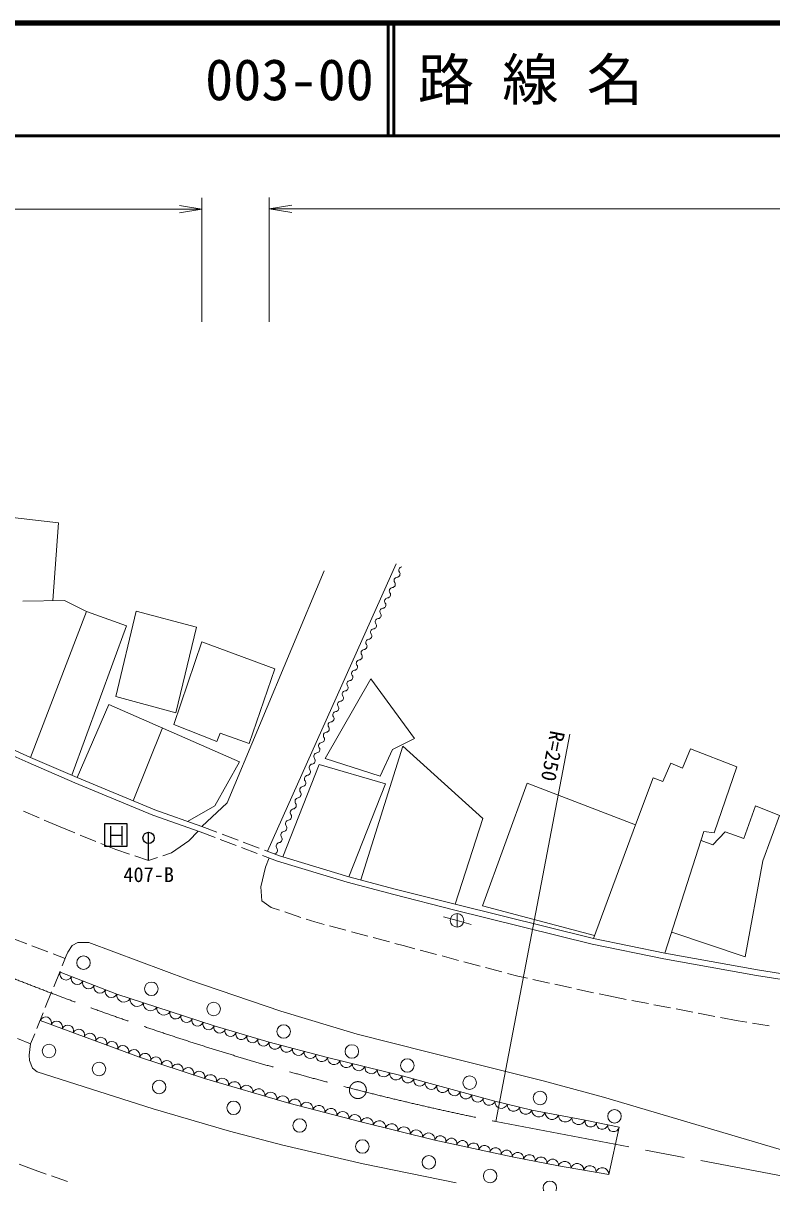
# Model space of a CAD drawing. Units: millimetres at full size, sheet at 1:1000; details may follow other scales. Extents: x 40000 to 680000, y 20000 to 380000.
# Drawn here: x 145384 to 211788, y 277155 to 380000 of the extents above; entities that cross this region are included whole.
import ezdxf
from ezdxf.enums import TextEntityAlignment as Align

# ---------------------------------------------------------------- set-up
doc = ezdxf.new("R2010")
doc.units = ezdxf.units.MM
doc.header["$LTSCALE"] = 1000
doc.linetypes.add('CHAIN', pattern=[18.5, 12, -1.5, 3.5, -1.5])
for name, color, linetype, lineweight in [('M-BMK', 2, 'CHAIN', 13), ('M-STR-HTXT', 7, 'Continuous', 13), ('M-STR-STRC', 7, 'Continuous', 25), ('M-TTL', 2, 'Continuous', 140), ('M-TTL-LINE', 7, 'Continuous', 50), ('M-WORK', 1, 'Continuous', 13)]:
    doc.layers.add(name, color=color, linetype=linetype, lineweight=lineweight)
doc.layers.add('M-TTL-TXT', color=7, linetype='Continuous')
doc.styles.add('ＭＳ ゴシック', font='')
doc.styles.get('ＭＳ ゴシック').set_extended_font_data('MS Gothic')

# ---------------------------------------------------------------- blocks, each defined once
blk = doc.blocks.new('open_arrow')
at = {"color": 0, "linetype": 'Continuous', "lineweight": -2}
blk.add_lwpolyline([(7.5, 1.25), (0, 0), (7.5, -1.25)], dxfattribs=at)

msp = doc.modelspace()

# ---------------------------------------------------------------- linework, layer by layer
at = {"layer": 'M-BMK'}
msp.add_line((187321, 282587), (273528, 266157), dxfattribs=at)
msp.add_circle((175074, 285378), 750, dxfattribs=at)
msp.add_arc((236731, 527656), 250000, 234.22613, 258.60108, dxfattribs=at)
at = {"layer": 'M-STR-HTXT'}
for p, q in [((161243, 353500), (161243, 364500)), ((167214, 353500), (167214, 364536)), ((95948, 363500), (161243, 363500)), ((167214, 363536), (373768, 363536)), ((187321, 282587), (193871, 316953))]:
    msp.add_line(p, q, dxfattribs=at)
at = {"layer": 'M-STR-STRC'}
for p, q in [((154605, 309000), (152605, 309000)), ((152605, 309000), (152605, 307000)), ((153145, 307085), (153145, 308784)), ((154136, 308795), (154136, 307090)), ((154605, 307000), (154605, 309000)), ((153145, 308000), (154136, 308000)), ((156510, 305744), (156510, 308244)), ((152605, 307000), (154605, 307000))]:
    msp.add_line(p, q, dxfattribs=at)
msp.add_circle((156510, 307744), 500, dxfattribs=at)
at = {"layer": 'M-TTL'}
msp.add_line((680000, 380000), (40000, 380000), dxfattribs=at)
at = {"layer": 'M-TTL-LINE'}
for p, q in [((177750, 380000), (177750, 370000)), ((178250, 380000), (178250, 370000)), ((40000, 370000), (680000, 370000))]:
    msp.add_line(p, q, dxfattribs=at)
at = {"layer": 'M-WORK'}
for p, q in [((142102, 336426), (148513, 335680)), ((148513, 335680), (148019, 328785)), ((163488, 310859), (172079, 331439)), ((167053, 306559), (178472, 332053)), ((145350, 328747), (149062, 328800)), ((149062, 328800), (151007, 327837)), ((146031, 314875), (151007, 327837)), ((151007, 327837), (154541, 326558)), ((155410, 327862), (153610, 320279)), ((160750, 326433), (155410, 327862)), ((154541, 326558), (149688, 313295)), ((158938, 318840), (160750, 326433)), ((161220, 325148), (158740, 317798)), ((167694, 322736), (161220, 325148)), ((165427, 316129), (167694, 322736)), ((172167, 314788), (176211, 321865)), ((176211, 321865), (180100, 316564)), ((153610, 320279), (158938, 318840)), ((150160, 313091), (152991, 319590)), ((152991, 319590), (164580, 314502)), ((158740, 317798), (162549, 316306)), ((140607, 316776), (145829, 314418)), ((140818, 317229), (146031, 314875)), ((155150, 311029), (157754, 317499)), ((162549, 316306), (162869, 317034)), ((162869, 317034), (165427, 316129)), ((175337, 304018), (179069, 315888)), ((180100, 316564), (178156, 315578)), ((179069, 315888), (186155, 309470)), ((146031, 314875), (150160, 313091)), ((177037, 313207), (172167, 314788)), ((178156, 315578), (177037, 313207)), ((203864, 313933), (204574, 315638)), ((204574, 315638), (208686, 314043)), ((145829, 314418), (149966, 312630)), ((164580, 314502), (162369, 310586)), ((168429, 306065), (171649, 314243)), ((171649, 314243), (177510, 312538)), ((202127, 312757), (202837, 314375)), ((202837, 314375), (203864, 313933)), ((208686, 314043), (206688, 308199)), ((150160, 313091), (157060, 310240)), ((199688, 308914), (201260, 313070)), ((201260, 313070), (202127, 312757)), ((149966, 312630), (156881, 309773)), ((177510, 312538), (174258, 304304)), ((186117, 301733), (190077, 312603)), ((190077, 312603), (199688, 308914)), ((161243, 308748), (163488, 310859)), ((145419, 310104), (146799, 309516)), ((156881, 309773), (161071, 308279)), ((157060, 310240), (161243, 308748)), ((162369, 310586), (159973, 309201)), ((210332, 310584), (209301, 307706)), ((212463, 309731), (210332, 310584)), ((210989, 305699), (212463, 309731)), ((147259, 309320), (148651, 308728)), ((148651, 308728), (149972, 308189)), ((161243, 308748), (162569, 308248)), ((186155, 309470), (183689, 301853)), ((195970, 298816), (199688, 308914)), ((150435, 307999), (151823, 307432)), ((160080, 307476), (160913, 308335)), ((161071, 308279), (162403, 307777)), ((162871, 307601), (164275, 307072)), ((163037, 308072), (164441, 307543)), ((205765, 308306), (202311, 297510)), ((206688, 308199), (205765, 308306)), ((207650, 308275), (206549, 307120)), ((209301, 307706), (207650, 308275)), ((152286, 307243), (153607, 306703)), ((153607, 306703), (154821, 306302)), ((158535, 306410), (160080, 307476)), ((164743, 306896), (166146, 306367)), ((164909, 307367), (166313, 306838)), ((166781, 306662), (168107, 306162)), ((206549, 307120), (205508, 307502)), ((155296, 306145), (156510, 305744)), ((156510, 305744), (157285, 305999)), ((157760, 306155), (158535, 306410)), ((166614, 306191), (167947, 305689)), ((167214, 305965), (166880, 305152)), ((167947, 305689), (174122, 303822)), ((168107, 306162), (174258, 304304)), ((209430, 297188), (210989, 305699)), ((166880, 305152), (166453, 303412)), ((166453, 303412), (166560, 302168)), ((174122, 303822), (178262, 302727)), ((174258, 304304), (178388, 303211)), ((178262, 302727), (183567, 301368)), ((178388, 303211), (183689, 301853)), ((166560, 302168), (167377, 301582)), ((167377, 301582), (168123, 301333)), ((183567, 301368), (195860, 298328)), ((183689, 301853), (195970, 298816)), ((196074, 299096), (186117, 301733)), ((168597, 301174), (170020, 300698)), ((170494, 300540), (171240, 300290)), ((182662, 300748), (183869, 300429)), ((183869, 301029), (183869, 299829)), ((183869, 300429), (185113, 300061)), ((171240, 300290), (172083, 300065)), ((172566, 299935), (174015, 299548)), ((174498, 299418), (175947, 299031)), ((202915, 299397), (209430, 297188)), ((144614, 298772), (145695, 298357)), ((150232, 298458), (149735, 298191)), ((151209, 298475), (150232, 298458)), ((160072, 295145), (151209, 298475)), ((176430, 298901), (177879, 298514)), ((178362, 298385), (179206, 298159)), ((195860, 298328), (202217, 297019)), ((195970, 298816), (202311, 297510)), ((146162, 298177), (147562, 297640)), ((148029, 297460), (149110, 297045)), ((149211, 297293), (148849, 296401)), ((149344, 297605), (149211, 297293)), ((149735, 298191), (149344, 297605)), ((179206, 298159), (180121, 297915)), ((180604, 297786), (182053, 297400)), ((182536, 297271), (183986, 296885)), ((202311, 297510), (210516, 296045)), ((184469, 296756), (185918, 296369)), ((186401, 296241), (187851, 295854)), ((202217, 297019), (210433, 295552)), ((148661, 295938), (148096, 294548)), ((188334, 295725), (189249, 295482)), ((189249, 295482), (190110, 295294)), ((190598, 295188), (192064, 294868)), ((210433, 295552), (218747, 294220)), ((210516, 296045), (218828, 294713)), ((168224, 292388), (160072, 295145)), ((192552, 294762), (194018, 294443)), ((194507, 294336), (195972, 294017)), ((147908, 294085), (147344, 292695)), ((196461, 293911), (197321, 293723)), ((197321, 293723), (198882, 293424)), ((199373, 293330), (200846, 293048)), ((147155, 292232), (146591, 290842)), ((175017, 290350), (168224, 292388)), ((201337, 292954), (202810, 292671)), ((203301, 292577), (204774, 292295)), ((205265, 292201), (206739, 291918)), ((207230, 291824), (208790, 291525)), ((208790, 291525), (209568, 291398)), ((210061, 291317), (211541, 291075)), ((146403, 290379), (146041, 289487)), ((181338, 288745), (175017, 290350)), ((146041, 289487), (144893, 289958)), ((146041, 289487), (145905, 288472)), ((145905, 288472), (145941, 288010)), ((145941, 288010), (146207, 287317)), ((191514, 286187), (181338, 288745)), ((146207, 287317), (146616, 286998)), ((146616, 286998), (156908, 283703)), ((196869, 284749), (191514, 286187)), ((218435, 278362), (196869, 284749)), ((156908, 283703), (163675, 281732)), ((198256, 282085), (197324, 277902)), ((163675, 281732), (168417, 280480)), ((168417, 280480), (175530, 278828)), ((145033, 278810), (146348, 278294)), ((175530, 278828), (183789, 277150)), ((146348, 278294), (147419, 277923)), ((147892, 277759), (149309, 277267))]:
    msp.add_line(p, q, dxfattribs=at)
for points in [[(148669, 295836), (153677, 293887), (158419, 292342), (162318, 291072), (167193, 289633), (172388, 288274), (178995, 286649), (187227, 284385), (190504, 283612), (195219, 282707), (198256, 282085)], [(197324, 277902), (192875, 278648), (188745, 279447), (181899, 280939), (175345, 282564), (168951, 284216), (161465, 286401), (155711, 288292), (146893, 291542)]]:
    msp.add_lwpolyline(points, dxfattribs=at)
for centre in [(183869, 300429), (150738, 296673), (156758, 294364), (162282, 292570), (168489, 290572), (147675, 288847), (174541, 288805), (179461, 287562), (152115, 287249), (157443, 285650), (184984, 286035), (191233, 284685), (164050, 283803), (169911, 282240), (197833, 283055), (175470, 280376), (181367, 278973), (186801, 277760), (192103, 276704)]:
    msp.add_circle(centre, 600, dxfattribs=at)
for centre, radius, start, end in [((178525, 331148), 286, 273.89575, 37.04211), ((178982, 331493), 286, 93.89575, 217.04211), ((178107, 330232), 286, 273.89575, 37.04211), ((178564, 330577), 286, 93.89575, 217.04211), ((177689, 329316), 286, 273.89575, 37.04211), ((178146, 329661), 286, 93.89575, 217.04211), ((177310, 327828), 286, 93.89575, 217.04211), ((177271, 328400), 286, 273.89575, 37.04211), ((177728, 328745), 286, 93.89575, 217.04211), ((176892, 326912), 286, 93.89575, 217.04211), ((176853, 327483), 286, 273.89575, 37.04211), ((176473, 325996), 286, 93.89575, 217.04211), ((176435, 326567), 286, 273.89575, 37.04211), ((176055, 325080), 286, 93.89575, 217.04211), ((176016, 325651), 286, 273.89575, 37.04211), ((175180, 323819), 286, 273.89575, 37.04211), ((175637, 324164), 286, 93.89575, 217.04211), ((175598, 324735), 286, 273.89575, 37.04211), ((174762, 322903), 286, 273.89575, 37.04211), ((175219, 323248), 286, 93.89575, 217.04211), ((174344, 321987), 286, 273.89575, 37.04211), ((174801, 322331), 286, 93.89575, 217.04211), ((173926, 321070), 286, 273.89575, 37.04211), ((174383, 321415), 286, 93.89575, 217.04211), ((173547, 319583), 286, 93.89575, 217.04211), ((173508, 320154), 286, 273.89575, 37.04211), ((173965, 320499), 286, 93.89575, 217.04211), ((173129, 318667), 286, 93.89575, 217.04211), ((173090, 319238), 286, 273.89575, 37.04211), ((172710, 317751), 286, 93.89575, 217.04211), ((172672, 318322), 286, 273.89575, 37.04211), ((172292, 316835), 286, 93.89575, 217.04211), ((172253, 317406), 286, 273.89575, 37.04211), ((171417, 315574), 286, 273.89575, 37.04211), ((171874, 315918), 286, 93.89575, 217.04211), ((171835, 316490), 286, 273.89575, 37.04211), ((170968, 314606), 318, 279.08197, 35.29713), ((171487, 314974), 318, 99.08197, 215.29713), ((170549, 313611), 318, 279.08197, 35.29713), ((171068, 313978), 318, 99.08197, 215.29713), ((170130, 312615), 318, 279.08197, 35.29713), ((170649, 312983), 318, 99.08197, 215.29713), ((169712, 311620), 318, 279.08197, 35.29713), ((170231, 311987), 318, 99.08197, 215.29713), ((169293, 310624), 318, 279.08197, 35.29713), ((169812, 310992), 318, 99.08197, 215.29713), ((168874, 309629), 318, 279.08197, 35.29713), ((169393, 309996), 318, 99.08197, 215.29713), ((168455, 308633), 318, 279.08197, 35.29713), ((168975, 309000), 318, 99.08197, 215.29713), ((168037, 307637), 318, 279.08197, 35.29713), ((168556, 308005), 318, 99.08197, 215.29713), ((167618, 306642), 318, 279.08197, 35.29713), ((168137, 307009), 318, 99.08197, 215.29713), ((149184, 295677), 539, 162.8684, 334.60118), ((150185, 295287), 539, 162.8684, 334.60118), ((151187, 294898), 539, 162.8684, 334.60118), ((152189, 294508), 539, 162.8684, 334.60118), ((153190, 294118), 539, 162.8684, 334.60118), ((154313, 293825), 639, 174.49197, 329.41239), ((155498, 293439), 639, 174.49197, 329.41239), ((156684, 293053), 639, 174.49197, 329.41239), ((157869, 292667), 639, 174.49197, 329.41239), ((158910, 292195), 513, 163.37268, 340.54228), ((147375, 291341), 523, 342.24562, 157.28862), ((148355, 290979), 523, 342.24562, 157.28862), ((149334, 290618), 523, 342.24562, 157.28862), ((159885, 291877), 513, 163.37268, 340.54228), ((160860, 291560), 513, 163.37268, 340.54228), ((161834, 291242), 513, 163.37268, 340.54228), ((162808, 290936), 508, 164.50377, 342.61547), ((150314, 290257), 523, 342.24562, 157.28862), ((151294, 289896), 523, 342.24562, 157.28862), ((152274, 289535), 523, 342.24562, 157.28862), ((163783, 290648), 508, 164.50377, 342.61547), ((164758, 290360), 508, 164.50377, 342.61547), ((165733, 290073), 508, 164.50377, 342.61547), ((153253, 289174), 523, 342.24562, 157.28862), ((154233, 288813), 523, 342.24562, 157.28862), ((166708, 289785), 508, 164.50377, 342.61547), ((167722, 289534), 538, 169.42671, 341.25978), ((168761, 289263), 538, 169.42671, 341.25978), ((169800, 288991), 538, 169.42671, 341.25978), ((155213, 288452), 523, 342.24562, 157.28862), ((156189, 288130), 505, 342.34867, 161.25955), ((157148, 287815), 505, 342.34867, 161.25955), ((158107, 287500), 505, 342.34867, 161.25955), ((170839, 288719), 538, 169.42671, 341.25978), ((171878, 288447), 538, 169.42671, 341.25978), ((172956, 288208), 572, 173.36607, 338.99673), ((174057, 287938), 572, 173.36607, 338.99673), ((159066, 287184), 505, 342.34867, 161.25955), ((160025, 286869), 505, 342.34867, 161.25955), ((160984, 286554), 505, 342.34867, 161.25955), ((175158, 287667), 572, 173.36607, 338.99673), ((176259, 287396), 572, 173.36607, 338.99673), ((177360, 287125), 572, 173.36607, 338.99673), ((161983, 286187), 560, 349.90751, 157.55642), ((163052, 285875), 560, 349.90751, 157.55642), ((164122, 285563), 560, 349.90751, 157.55642), ((178461, 286854), 572, 173.36607, 338.99673), ((179518, 286541), 535, 168.34435, 340.89453), ((180547, 286258), 535, 168.34435, 340.89453), ((181576, 285975), 535, 168.34435, 340.89453), ((165191, 285251), 560, 349.90751, 157.55642), ((166261, 284939), 560, 349.90751, 157.55642), ((167330, 284626), 560, 349.90751, 157.55642), ((182605, 285692), 535, 168.34435, 340.89453), ((183634, 285409), 535, 168.34435, 340.89453), ((184663, 285126), 535, 168.34435, 340.89453), ((185692, 284843), 535, 168.34435, 340.89453), ((168400, 284314), 560, 349.90751, 157.55642), ((169471, 284027), 553, 350.99969, 160.03084), ((170536, 283752), 553, 350.99969, 160.03084), ((171602, 283477), 553, 350.99969, 160.03084), ((186721, 284560), 535, 168.34435, 340.89453), ((187788, 284319), 565, 173.32558, 340.14146), ((188880, 284062), 565, 173.32558, 340.14146), ((189972, 283804), 565, 173.32558, 340.14146), ((172668, 283202), 553, 350.99969, 160.03084), ((173733, 282926), 553, 350.99969, 160.03084), ((174799, 282651), 553, 350.99969, 160.03084), ((175875, 282364), 567, 352.82405, 159.32278), ((191114, 283607), 610, 179.53435, 338.71861), ((192293, 283381), 610, 179.53435, 338.71861), ((193472, 283154), 610, 179.53435, 338.71861), ((194650, 282928), 610, 179.53435, 338.71861), ((176967, 282094), 567, 352.82405, 159.32278), ((178060, 281823), 567, 352.82405, 159.32278), ((179152, 281552), 567, 352.82405, 159.32278), ((180244, 281281), 567, 352.82405, 159.32278), ((195729, 282620), 517, 170.31109, 346.55403), ((196741, 282412), 517, 170.31109, 346.55403), ((197753, 282205), 517, 170.31109, 346.55403), ((181336, 281010), 567, 352.82405, 159.32278), ((182388, 280832), 500, 347.76739, 167.64753), ((183366, 280619), 500, 347.76739, 167.64753), ((184344, 280406), 500, 347.76739, 167.64753), ((185322, 280193), 500, 347.76739, 167.64753), ((186300, 279980), 500, 347.76739, 167.64753), ((187278, 279767), 500, 347.76739, 167.64753), ((188256, 279554), 500, 347.76739, 167.64753), ((189256, 279322), 526, 351.92129, 166.17059), ((190289, 279122), 526, 351.92129, 166.17059), ((191321, 278922), 526, 351.92129, 166.17059), ((192353, 278722), 526, 351.92129, 166.17059), ((193419, 278488), 568, 357.35519, 163.60891), ((194532, 278301), 568, 357.35519, 163.60891), ((195644, 278115), 568, 357.35519, 163.60891), ((196756, 277929), 568, 357.35519, 163.60891)]:
    msp.add_arc(centre, radius, start, end, dxfattribs=at)

# ---------------------------------------------------------------- block references
at = {"layer": 'M-STR-HTXT', "xscale": 267, "yscale": 267, "rotation": 180}
msp.add_blockref('open_arrow', (161243, 363500), dxfattribs=at)
at = {"layer": 'M-STR-HTXT', "xscale": 267, "yscale": 267}
msp.add_blockref('open_arrow', (167214, 363536), dxfattribs=at)

# ---------------------------------------------------------------- texts
at = {"layer": 'M-STR-HTXT', "style": 'ＭＳ ゴシック'}
msp.add_text('R=250', height=1320, rotation=259.21, dxfattribs=at).set_placement((192374, 314998), align=Align.MIDDLE_CENTER)
at = {"layer": 'M-STR-STRC', "style": 'ＭＳ ゴシック'}
msp.add_text('407-B', height=1320, dxfattribs=at).set_placement((156516, 304488), align=Align.MIDDLE_CENTER)
at = {"layer": 'M-TTL-TXT', "style": 'ＭＳ ゴシック'}
for s, p in [('003-00', (161521, 375000)), ('路 線 名', (180380, 375000))]:
    msp.add_text(s, height=3666, dxfattribs=at).set_placement(p, align=Align.MIDDLE_LEFT)

doc.saveas('drawing.dxf')
